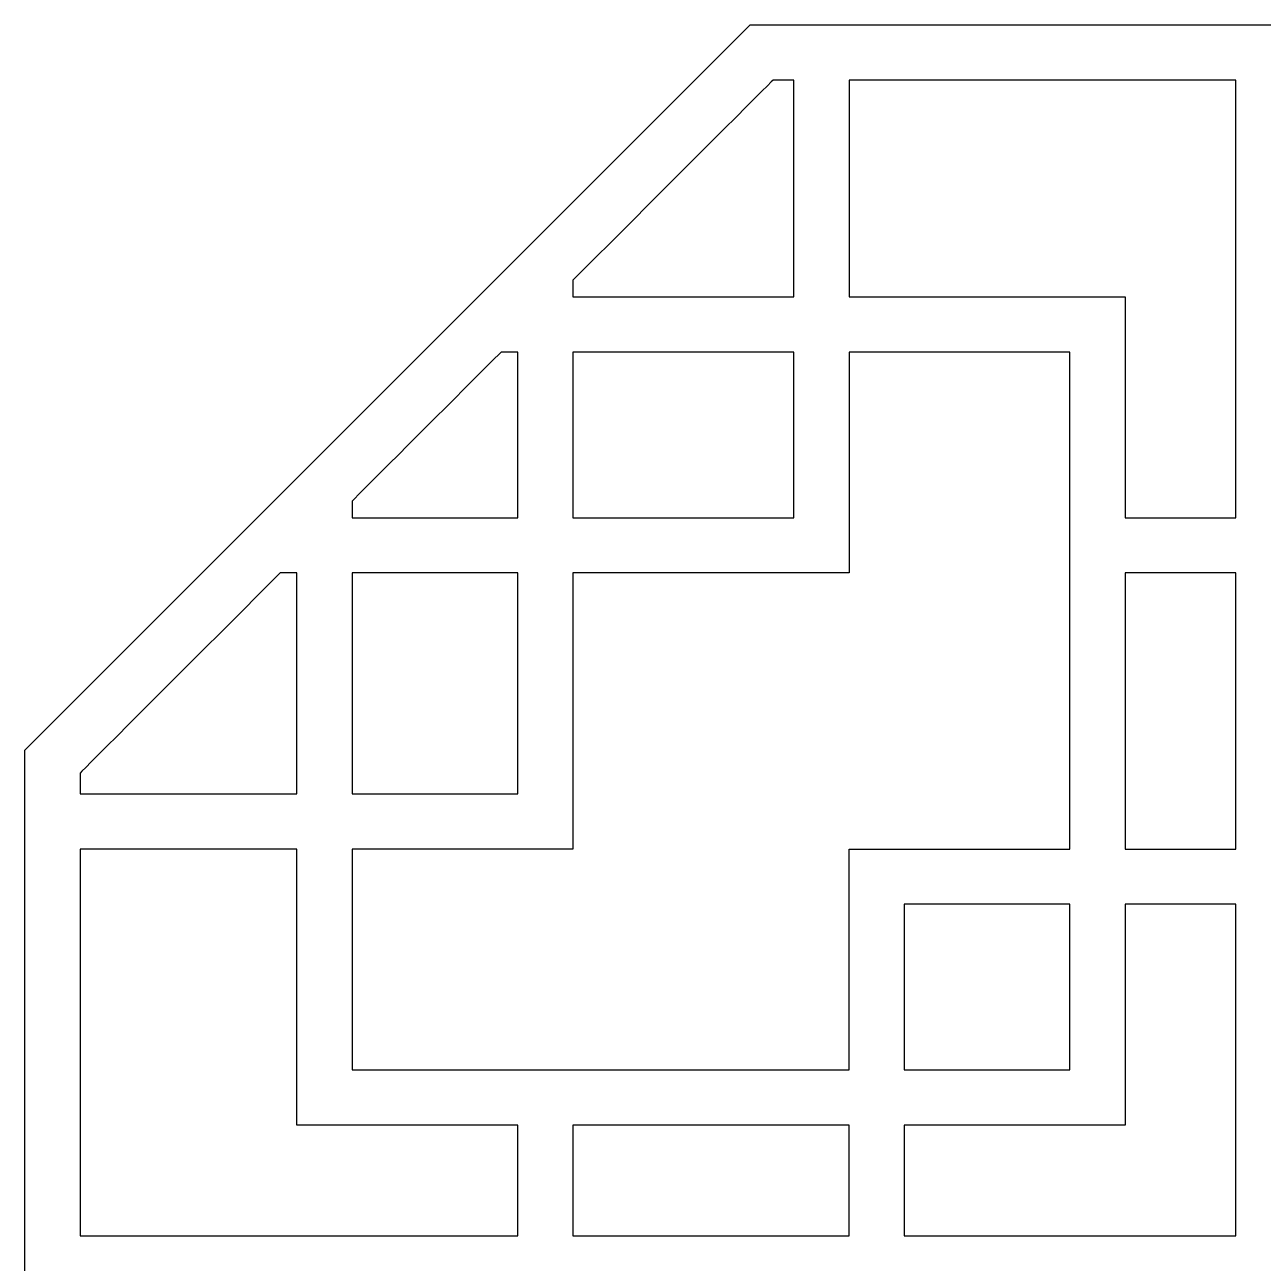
# Model space of a CAD drawing. Header units: centimetres. Extents: x -7.3 to 5.7, y -13.2 to 13.7.
# Drawn here: x -7.33 to -0.8, y 7.15 to 13.67 of the extents above; entities that cross this region are included whole.
import ezdxf

# ---------------------------------------------------------------- set-up
doc = ezdxf.new("R2010")
doc.units = ezdxf.units.CM
doc.header["$MEASUREMENT"] = 0
doc.layers.add('layer 1', color=7, linetype='Continuous')

msp = doc.modelspace()

# ---------------------------------------------------------------- linework, layer by layer
at = {"layer": 'layer 1', "color": 177}
for points, knots in [([(5.72088, 9.84734), (5.72088, 9.84734), (1.89988, 13.66834), (1.89988, 13.66834), (1.89988, 13.66834), (1.89988, 13.66834), (-3.50464, 13.66834), (-3.50464, 13.66834), (-3.50464, 13.66834), (-3.50464, 13.66834), (-7.32564, 9.84734), (-7.32564, 9.84734), (-7.32564, 9.84734), (-7.32564, 9.84734), (-7.32564, 4.44282), (-7.32564, 4.44282), (-7.32564, 4.44282), (-7.32564, 4.44282), (-3.50464, 0.62182), (-3.50464, 0.62182), (-3.50464, 0.62182), (-3.50464, 0.62182), (1.89988, 0.62182), (1.89988, 0.62182), (1.89988, 0.62182), (1.89988, 0.62182), (5.72088, 4.44282), (5.72088, 4.44282), (5.72088, 4.44282), (5.72088, 4.44282), (5.72088, 9.84734), (5.72088, 9.84734), (5.72088, 9.84734), (5.72088, 9.84734), (5.72088, 9.84734), (5.72088, 9.84734)], [0, 0, 0, 0, 0.1, 0.1, 0.1, 0.1, 0.2, 0.2, 0.2, 0.2, 0.3, 0.3, 0.3, 0.3, 0.4, 0.4, 0.4, 0.4, 0.5, 0.5, 0.5, 0.5, 0.6, 0.6, 0.6, 0.6, 0.7, 0.7, 0.7, 0.7, 0.8, 0.8, 0.8, 0.8, 1, 1, 1, 1]), ([(-3.38396, 13.37723), (-3.38396, 13.37723), (-3.37174, 13.37723), (-3.37174, 13.37723), (-3.37174, 13.37723), (-3.37174, 13.37723), (-3.34971, 13.37723), (-3.34971, 13.37723), (-3.34971, 13.37723), (-3.34971, 13.37723), (-3.3171, 13.37723), (-3.3171, 13.37723), (-3.3171, 13.37723), (-3.3171, 13.37723), (-3.2747, 13.37723), (-3.2747, 13.37723), (-3.2747, 13.37723), (-3.2747, 13.37723), (-3.2747, 12.23566), (-3.2747, 12.23566), (-3.2747, 12.23566), (-3.2747, 12.23566), (-4.43829, 12.23566), (-4.43829, 12.23566), (-4.43829, 12.23566), (-4.43829, 12.23566), (-4.43829, 12.32292), (-4.43829, 12.32292), (-4.43829, 12.32292), (-4.43829, 12.32292), (-4.33146, 12.42973), (-4.33146, 12.42973), (-4.33146, 12.42973), (-4.33146, 12.42973), (-4.22872, 12.53247), (-4.22872, 12.53247), (-4.22872, 12.53247), (-4.22872, 12.53247), (-4.13006, 12.63114), (-4.13006, 12.63114), (-4.13006, 12.63114), (-4.13006, 12.63114), (-4.03466, 12.72654), (-4.03466, 12.72654), (-4.03466, 12.72654), (-4.03466, 12.72654), (-3.94496, 12.81705), (-3.94496, 12.81705), (-3.94496, 12.81705), (-3.94496, 12.81705), (-3.85935, 12.90186), (-3.85935, 12.90186), (-3.85935, 12.90186), (-3.85935, 12.90186), (-3.78025, 12.98177), (-3.78025, 12.98177), (-3.78025, 12.98177), (-3.78025, 12.98177), (-3.70605, 13.05515), (-3.70605, 13.05515), (-3.70605, 13.05515), (-3.70605, 13.05515), (-3.63919, 13.12202), (-3.63919, 13.12202), (-3.63919, 13.12202), (-3.63919, 13.12202), (-3.57885, 13.18236), (-3.57885, 13.18236), (-3.57885, 13.18236), (-3.57885, 13.18236), (-3.52503, 13.23617), (-3.52503, 13.23617), (-3.52503, 13.23617), (-3.52503, 13.23617), (-3.48018, 13.28101), (-3.48018, 13.28101), (-3.48018, 13.28101), (-3.48018, 13.28101), (-3.44267, 13.31852), (-3.44267, 13.31852), (-3.44267, 13.31852), (-3.44267, 13.31852), (-3.41414, 13.34707), (-3.41414, 13.34707), (-3.41414, 13.34707), (-3.41414, 13.34707), (-3.39457, 13.36745), (-3.39457, 13.36745), (-3.39457, 13.36745), (-3.39457, 13.36745), (-3.38396, 13.37723), (-3.38396, 13.37723), (-3.38396, 13.37723), (-3.38396, 13.37723), (-3.38396, 13.37723), (-3.38396, 13.37723)], [0, 0, 0, 0, 0.04, 0.04, 0.04, 0.04, 0.08, 0.08, 0.08, 0.08, 0.12, 0.12, 0.12, 0.12, 0.16, 0.16, 0.16, 0.16, 0.2, 0.2, 0.2, 0.2, 0.24, 0.24, 0.24, 0.24, 0.28, 0.28, 0.28, 0.28, 0.32, 0.32, 0.32, 0.32, 0.36, 0.36, 0.36, 0.36, 0.4, 0.4, 0.4, 0.4, 0.44, 0.44, 0.44, 0.44, 0.48, 0.48, 0.48, 0.48, 0.52, 0.52, 0.52, 0.52, 0.56, 0.56, 0.56, 0.56, 0.6, 0.6, 0.6, 0.6, 0.64, 0.64, 0.64, 0.64, 0.68, 0.68, 0.68, 0.68, 0.72, 0.72, 0.72, 0.72, 0.76, 0.76, 0.76, 0.76, 0.8, 0.8, 0.8, 0.8, 0.84, 0.84, 0.84, 0.84, 0.88, 0.88, 0.88, 0.88, 0.92, 0.92, 0.92, 0.92, 1, 1, 1, 1]), ([(-0.94752, 11.07208), (-0.94752, 11.07208), (-1.52972, 11.07208), (-1.52972, 11.07208), (-1.52972, 11.07208), (-1.52972, 11.07208), (-1.52972, 12.23566), (-1.52972, 12.23566), (-1.52972, 12.23566), (-1.52972, 12.23566), (-2.9836, 12.23566), (-2.9836, 12.23566), (-2.9836, 12.23566), (-2.9836, 12.23566), (-2.9836, 13.37723), (-2.9836, 13.37723), (-2.9836, 13.37723), (-2.9836, 13.37723), (-2.89472, 13.37723), (-2.89472, 13.37723), (-2.89472, 13.37723), (-2.89472, 13.37723), (-2.7985, 13.37723), (-2.7985, 13.37723), (-2.7985, 13.37723), (-2.7985, 13.37723), (-2.69576, 13.37723), (-2.69576, 13.37723), (-2.69576, 13.37723), (-2.69576, 13.37723), (-2.58649, 13.37723), (-2.58649, 13.37723), (-2.58649, 13.37723), (-2.58649, 13.37723), (-2.47153, 13.37723), (-2.47153, 13.37723), (-2.47153, 13.37723), (-2.47153, 13.37723), (-2.35085, 13.37723), (-2.35085, 13.37723), (-2.35085, 13.37723), (-2.35085, 13.37723), (-2.22527, 13.37723), (-2.22527, 13.37723), (-2.22527, 13.37723), (-2.22527, 13.37723), (-2.09562, 13.37723), (-2.09562, 13.37723), (-2.09562, 13.37723), (-2.09562, 13.37723), (-1.96189, 13.37723), (-1.96189, 13.37723), (-1.96189, 13.37723), (-1.96189, 13.37723), (-1.82409, 13.37723), (-1.82409, 13.37723), (-1.82409, 13.37723), (-1.82409, 13.37723), (-1.68302, 13.37723), (-1.68302, 13.37723), (-1.68302, 13.37723), (-1.68302, 13.37723), (-1.53951, 13.37723), (-1.53951, 13.37723), (-1.53951, 13.37723), (-1.53951, 13.37723), (-1.39437, 13.37723), (-1.39437, 13.37723), (-1.39437, 13.37723), (-1.39437, 13.37723), (-1.24678, 13.37723), (-1.24678, 13.37723), (-1.24678, 13.37723), (-1.24678, 13.37723), (-1.09756, 13.37723), (-1.09756, 13.37723), (-1.09756, 13.37723), (-1.09756, 13.37723), (-0.94752, 13.37723), (-0.94752, 13.37723), (-0.94752, 13.37723), (-0.94752, 13.37723), (-0.94752, 11.07208), (-0.94752, 11.07208), (-0.94752, 11.07208), (-0.94752, 11.07208), (-0.94752, 11.07208), (-0.94752, 11.07208)], [0, 0, 0, 0, 0.0434783, 0.0434783, 0.0434783, 0.0434783, 0.0869565, 0.0869565, 0.0869565, 0.0869565, 0.1304348, 0.1304348, 0.1304348, 0.1304348, 0.173913, 0.173913, 0.173913, 0.173913, 0.2173913, 0.2173913, 0.2173913, 0.2173913, 0.2608696, 0.2608696, 0.2608696, 0.2608696, 0.3043478, 0.3043478, 0.3043478, 0.3043478, 0.3478261, 0.3478261, 0.3478261, 0.3478261, 0.3913043, 0.3913043, 0.3913043, 0.3913043, 0.4347826, 0.4347826, 0.4347826, 0.4347826, 0.4782609, 0.4782609, 0.4782609, 0.4782609, 0.5217391, 0.5217391, 0.5217391, 0.5217391, 0.5652174, 0.5652174, 0.5652174, 0.5652174, 0.6086957, 0.6086957, 0.6086957, 0.6086957, 0.6521739, 0.6521739, 0.6521739, 0.6521739, 0.6956522, 0.6956522, 0.6956522, 0.6956522, 0.7391304, 0.7391304, 0.7391304, 0.7391304, 0.7826087, 0.7826087, 0.7826087, 0.7826087, 0.826087, 0.826087, 0.826087, 0.826087, 0.8695652, 0.8695652, 0.8695652, 0.8695652, 0.9130435, 0.9130435, 0.9130435, 0.9130435, 1, 1, 1, 1]), ([(-4.81664, 11.94457), (-4.81664, 11.94457), (-4.72938, 11.94457), (-4.72938, 11.94457), (-4.72938, 11.94457), (-4.72938, 11.94457), (-4.72938, 11.07208), (-4.72938, 11.07208), (-4.72938, 11.07208), (-4.72938, 11.07208), (-5.60187, 11.07208), (-5.60187, 11.07208), (-5.60187, 11.07208), (-5.60187, 11.07208), (-5.60187, 11.15932), (-5.60187, 11.15932), (-5.60187, 11.15932), (-5.60187, 11.15932), (-5.55294, 11.20825), (-5.55294, 11.20825), (-5.55294, 11.20825), (-5.55294, 11.20825), (-5.50484, 11.25717), (-5.50484, 11.25717), (-5.50484, 11.25717), (-5.50484, 11.25717), (-5.45592, 11.3061), (-5.45592, 11.3061), (-5.45592, 11.3061), (-5.45592, 11.3061), (-5.40617, 11.35502), (-5.40617, 11.35502), (-5.40617, 11.35502), (-5.40617, 11.35502), (-5.35725, 11.40395), (-5.35725, 11.40395), (-5.35725, 11.40395), (-5.35725, 11.40395), (-5.30832, 11.45369), (-5.30832, 11.45369), (-5.30832, 11.45369), (-5.30832, 11.45369), (-5.25859, 11.50262), (-5.25859, 11.50262), (-5.25859, 11.50262), (-5.25859, 11.50262), (-5.20966, 11.55235), (-5.20966, 11.55235), (-5.20966, 11.55235), (-5.20966, 11.55235), (-5.15992, 11.60128), (-5.15992, 11.60128), (-5.15992, 11.60128), (-5.15992, 11.60128), (-5.11018, 11.65102), (-5.11018, 11.65102), (-5.11018, 11.65102), (-5.11018, 11.65102), (-5.06126, 11.69995), (-5.06126, 11.69995), (-5.06126, 11.69995), (-5.06126, 11.69995), (-5.01234, 11.74968), (-5.01234, 11.74968), (-5.01234, 11.74968), (-5.01234, 11.74968), (-4.96341, 11.7986), (-4.96341, 11.7986), (-4.96341, 11.7986), (-4.96341, 11.7986), (-4.91449, 11.84753), (-4.91449, 11.84753), (-4.91449, 11.84753), (-4.91449, 11.84753), (-4.86556, 11.89564), (-4.86556, 11.89564), (-4.86556, 11.89564), (-4.86556, 11.89564), (-4.81664, 11.94457), (-4.81664, 11.94457), (-4.81664, 11.94457), (-4.81664, 11.94457), (-4.81664, 11.94457), (-4.81664, 11.94457)], [0, 0, 0, 0, 0.0454545, 0.0454545, 0.0454545, 0.0454545, 0.0909091, 0.0909091, 0.0909091, 0.0909091, 0.1363636, 0.1363636, 0.1363636, 0.1363636, 0.1818182, 0.1818182, 0.1818182, 0.1818182, 0.2272727, 0.2272727, 0.2272727, 0.2272727, 0.2727273, 0.2727273, 0.2727273, 0.2727273, 0.3181818, 0.3181818, 0.3181818, 0.3181818, 0.3636364, 0.3636364, 0.3636364, 0.3636364, 0.4090909, 0.4090909, 0.4090909, 0.4090909, 0.4545455, 0.4545455, 0.4545455, 0.4545455, 0.5, 0.5, 0.5, 0.5, 0.5454545, 0.5454545, 0.5454545, 0.5454545, 0.5909091, 0.5909091, 0.5909091, 0.5909091, 0.6363636, 0.6363636, 0.6363636, 0.6363636, 0.6818182, 0.6818182, 0.6818182, 0.6818182, 0.7272727, 0.7272727, 0.7272727, 0.7272727, 0.7727273, 0.7727273, 0.7727273, 0.7727273, 0.8181818, 0.8181818, 0.8181818, 0.8181818, 0.8636364, 0.8636364, 0.8636364, 0.8636364, 0.9090909, 0.9090909, 0.9090909, 0.9090909, 1, 1, 1, 1]), ([(-4.43829, 9.32629), (-4.43829, 9.32629), (-4.43829, 9.32629), (-4.43829, 9.32629), (-4.43829, 9.32629), (-4.43829, 9.32629), (-4.43829, 10.78098), (-4.43829, 10.78098), (-4.43829, 10.78098), (-4.43829, 10.78098), (-2.9836, 10.78098), (-2.9836, 10.78098), (-2.9836, 10.78098), (-2.9836, 10.78098), (-2.9836, 11.94457), (-2.9836, 11.94457), (-2.9836, 11.94457), (-2.9836, 11.94457), (-1.82083, 11.94457), (-1.82083, 11.94457), (-1.82083, 11.94457), (-1.82083, 11.94457), (-1.82083, 9.32629), (-1.82083, 9.32629), (-1.82083, 9.32629), (-1.82083, 9.32629), (-2.9836, 9.32629), (-2.9836, 9.32629), (-2.9836, 9.32629), (-2.9836, 9.32629), (-2.9836, 8.16352), (-2.9836, 8.16352), (-2.9836, 8.16352), (-2.9836, 8.16352), (-5.60187, 8.16352), (-5.60187, 8.16352), (-5.60187, 8.16352), (-5.60187, 8.16352), (-5.60187, 9.32629), (-5.60187, 9.32629), (-5.60187, 9.32629), (-5.60187, 9.32629), (-4.43829, 9.32629), (-4.43829, 9.32629)], [0, 0, 0, 0, 0.0833333, 0.0833333, 0.0833333, 0.0833333, 0.1666667, 0.1666667, 0.1666667, 0.1666667, 0.25, 0.25, 0.25, 0.25, 0.3333333, 0.3333333, 0.3333333, 0.3333333, 0.4166667, 0.4166667, 0.4166667, 0.4166667, 0.5, 0.5, 0.5, 0.5, 0.5833333, 0.5833333, 0.5833333, 0.5833333, 0.6666667, 0.6666667, 0.6666667, 0.6666667, 0.75, 0.75, 0.75, 0.75, 0.8333333, 0.8333333, 0.8333333, 0.8333333, 1, 1, 1, 1]), ([(-4.43829, 11.94457), (-4.43829, 11.94457), (-3.2747, 11.94457), (-3.2747, 11.94457), (-3.2747, 11.94457), (-3.2747, 11.94457), (-3.2747, 11.07208), (-3.2747, 11.07208), (-3.2747, 11.07208), (-3.2747, 11.07208), (-4.43829, 11.07208), (-4.43829, 11.07208), (-4.43829, 11.07208), (-4.43829, 11.07208), (-4.43829, 11.94457), (-4.43829, 11.94457), (-4.43829, 11.94457), (-4.43829, 11.94457), (-4.43829, 11.94457), (-4.43829, 11.94457)], [0, 0, 0, 0, 0.1666667, 0.1666667, 0.1666667, 0.1666667, 0.3333333, 0.3333333, 0.3333333, 0.3333333, 0.5, 0.5, 0.5, 0.5, 0.6666667, 0.6666667, 0.6666667, 0.6666667, 1, 1, 1, 1]), ([(-7.03455, 9.72666), (-7.03455, 9.72666), (-7.02476, 9.73725), (-7.02476, 9.73725), (-7.02476, 9.73725), (-7.02476, 9.73725), (-7.00437, 9.75682), (-7.00437, 9.75682), (-7.00437, 9.75682), (-7.00437, 9.75682), (-6.97584, 9.78537), (-6.97584, 9.78537), (-6.97584, 9.78537), (-6.97584, 9.78537), (-6.93833, 9.82288), (-6.93833, 9.82288), (-6.93833, 9.82288), (-6.93833, 9.82288), (-6.89347, 9.86854), (-6.89347, 9.86854), (-6.89347, 9.86854), (-6.89347, 9.86854), (-6.83966, 9.92154), (-6.83966, 9.92154), (-6.83966, 9.92154), (-6.83966, 9.92154), (-6.77932, 9.98188), (-6.77932, 9.98188), (-6.77932, 9.98188), (-6.77932, 9.98188), (-6.71245, 10.04874), (-6.71245, 10.04874), (-6.71245, 10.04874), (-6.71245, 10.04874), (-6.63907, 10.12295), (-6.63907, 10.12295), (-6.63907, 10.12295), (-6.63907, 10.12295), (-6.55916, 10.20204), (-6.55916, 10.20204), (-6.55916, 10.20204), (-6.55916, 10.20204), (-6.47435, 10.28766), (-6.47435, 10.28766), (-6.47435, 10.28766), (-6.47435, 10.28766), (-6.38385, 10.37736), (-6.38385, 10.37736), (-6.38385, 10.37736), (-6.38385, 10.37736), (-6.28844, 10.47275), (-6.28844, 10.47275), (-6.28844, 10.47275), (-6.28844, 10.47275), (-6.18978, 10.57142), (-6.18978, 10.57142), (-6.18978, 10.57142), (-6.18978, 10.57142), (-6.08704, 10.67497), (-6.08704, 10.67497), (-6.08704, 10.67497), (-6.08704, 10.67497), (-5.98022, 10.78098), (-5.98022, 10.78098), (-5.98022, 10.78098), (-5.98022, 10.78098), (-5.89298, 10.78098), (-5.89298, 10.78098), (-5.89298, 10.78098), (-5.89298, 10.78098), (-5.89298, 9.6174), (-5.89298, 9.6174), (-5.89298, 9.6174), (-5.89298, 9.6174), (-7.03455, 9.6174), (-7.03455, 9.6174), (-7.03455, 9.6174), (-7.03455, 9.6174), (-7.03455, 9.6598), (-7.03455, 9.6598), (-7.03455, 9.6598), (-7.03455, 9.6598), (-7.03455, 9.69241), (-7.03455, 9.69241), (-7.03455, 9.69241), (-7.03455, 9.69241), (-7.03455, 9.71442), (-7.03455, 9.71442), (-7.03455, 9.71442), (-7.03455, 9.71442), (-7.03455, 9.72666), (-7.03455, 9.72666), (-7.03455, 9.72666), (-7.03455, 9.72666), (-7.03455, 9.72666), (-7.03455, 9.72666)], [0, 0, 0, 0, 0.04, 0.04, 0.04, 0.04, 0.08, 0.08, 0.08, 0.08, 0.12, 0.12, 0.12, 0.12, 0.16, 0.16, 0.16, 0.16, 0.2, 0.2, 0.2, 0.2, 0.24, 0.24, 0.24, 0.24, 0.28, 0.28, 0.28, 0.28, 0.32, 0.32, 0.32, 0.32, 0.36, 0.36, 0.36, 0.36, 0.4, 0.4, 0.4, 0.4, 0.44, 0.44, 0.44, 0.44, 0.48, 0.48, 0.48, 0.48, 0.52, 0.52, 0.52, 0.52, 0.56, 0.56, 0.56, 0.56, 0.6, 0.6, 0.6, 0.6, 0.64, 0.64, 0.64, 0.64, 0.68, 0.68, 0.68, 0.68, 0.72, 0.72, 0.72, 0.72, 0.76, 0.76, 0.76, 0.76, 0.8, 0.8, 0.8, 0.8, 0.84, 0.84, 0.84, 0.84, 0.88, 0.88, 0.88, 0.88, 0.92, 0.92, 0.92, 0.92, 1, 1, 1, 1]), ([(-4.72938, 9.6174), (-4.72938, 9.6174), (-5.60187, 9.6174), (-5.60187, 9.6174), (-5.60187, 9.6174), (-5.60187, 9.6174), (-5.60187, 10.78098), (-5.60187, 10.78098), (-5.60187, 10.78098), (-5.60187, 10.78098), (-4.72938, 10.78098), (-4.72938, 10.78098), (-4.72938, 10.78098), (-4.72938, 10.78098), (-4.72938, 9.6174), (-4.72938, 9.6174), (-4.72938, 9.6174), (-4.72938, 9.6174), (-4.72938, 9.6174), (-4.72938, 9.6174)], [0, 0, 0, 0, 0.1666667, 0.1666667, 0.1666667, 0.1666667, 0.3333333, 0.3333333, 0.3333333, 0.3333333, 0.5, 0.5, 0.5, 0.5, 0.6666667, 0.6666667, 0.6666667, 0.6666667, 1, 1, 1, 1]), ([(-0.94752, 9.32629), (-0.94752, 9.32629), (-1.52972, 9.32629), (-1.52972, 9.32629), (-1.52972, 9.32629), (-1.52972, 9.32629), (-1.52972, 10.78098), (-1.52972, 10.78098), (-1.52972, 10.78098), (-1.52972, 10.78098), (-0.94752, 10.78098), (-0.94752, 10.78098), (-0.94752, 10.78098), (-0.94752, 10.78098), (-0.94752, 9.32629), (-0.94752, 9.32629), (-0.94752, 9.32629), (-0.94752, 9.32629), (-0.94752, 9.32629), (-0.94752, 9.32629)], [0, 0, 0, 0, 0.1666667, 0.1666667, 0.1666667, 0.1666667, 0.3333333, 0.3333333, 0.3333333, 0.3333333, 0.5, 0.5, 0.5, 0.5, 0.6666667, 0.6666667, 0.6666667, 0.6666667, 1, 1, 1, 1]), ([(-7.03455, 9.32629), (-7.03455, 9.32629), (-5.89298, 9.32629), (-5.89298, 9.32629), (-5.89298, 9.32629), (-5.89298, 9.32629), (-5.89298, 7.87242), (-5.89298, 7.87242), (-5.89298, 7.87242), (-5.89298, 7.87242), (-4.72938, 7.87242), (-4.72938, 7.87242), (-4.72938, 7.87242), (-4.72938, 7.87242), (-4.72938, 7.29022), (-4.72938, 7.29022), (-4.72938, 7.29022), (-4.72938, 7.29022), (-7.03455, 7.29022), (-7.03455, 7.29022), (-7.03455, 7.29022), (-7.03455, 7.29022), (-7.03455, 7.44026), (-7.03455, 7.44026), (-7.03455, 7.44026), (-7.03455, 7.44026), (-7.03455, 7.58947), (-7.03455, 7.58947), (-7.03455, 7.58947), (-7.03455, 7.58947), (-7.03455, 7.73707), (-7.03455, 7.73707), (-7.03455, 7.73707), (-7.03455, 7.73707), (-7.03455, 7.88221), (-7.03455, 7.88221), (-7.03455, 7.88221), (-7.03455, 7.88221), (-7.03455, 8.02572), (-7.03455, 8.02572), (-7.03455, 8.02572), (-7.03455, 8.02572), (-7.03455, 8.16678), (-7.03455, 8.16678), (-7.03455, 8.16678), (-7.03455, 8.16678), (-7.03455, 8.30459), (-7.03455, 8.30459), (-7.03455, 8.30459), (-7.03455, 8.30459), (-7.03455, 8.43832), (-7.03455, 8.43832), (-7.03455, 8.43832), (-7.03455, 8.43832), (-7.03455, 8.56796), (-7.03455, 8.56796), (-7.03455, 8.56796), (-7.03455, 8.56796), (-7.03455, 8.69353), (-7.03455, 8.69353), (-7.03455, 8.69353), (-7.03455, 8.69353), (-7.03455, 8.81421), (-7.03455, 8.81421), (-7.03455, 8.81421), (-7.03455, 8.81421), (-7.03455, 8.92919), (-7.03455, 8.92919), (-7.03455, 8.92919), (-7.03455, 8.92919), (-7.03455, 9.03846), (-7.03455, 9.03846), (-7.03455, 9.03846), (-7.03455, 9.03846), (-7.03455, 9.1412), (-7.03455, 9.1412), (-7.03455, 9.1412), (-7.03455, 9.1412), (-7.03455, 9.23742), (-7.03455, 9.23742), (-7.03455, 9.23742), (-7.03455, 9.23742), (-7.03455, 9.32629), (-7.03455, 9.32629)], [0, 0, 0, 0, 0.0454545, 0.0454545, 0.0454545, 0.0454545, 0.0909091, 0.0909091, 0.0909091, 0.0909091, 0.1363636, 0.1363636, 0.1363636, 0.1363636, 0.1818182, 0.1818182, 0.1818182, 0.1818182, 0.2272727, 0.2272727, 0.2272727, 0.2272727, 0.2727273, 0.2727273, 0.2727273, 0.2727273, 0.3181818, 0.3181818, 0.3181818, 0.3181818, 0.3636364, 0.3636364, 0.3636364, 0.3636364, 0.4090909, 0.4090909, 0.4090909, 0.4090909, 0.4545455, 0.4545455, 0.4545455, 0.4545455, 0.5, 0.5, 0.5, 0.5, 0.5454545, 0.5454545, 0.5454545, 0.5454545, 0.5909091, 0.5909091, 0.5909091, 0.5909091, 0.6363636, 0.6363636, 0.6363636, 0.6363636, 0.6818182, 0.6818182, 0.6818182, 0.6818182, 0.7272727, 0.7272727, 0.7272727, 0.7272727, 0.7727273, 0.7727273, 0.7727273, 0.7727273, 0.8181818, 0.8181818, 0.8181818, 0.8181818, 0.8636364, 0.8636364, 0.8636364, 0.8636364, 0.9090909, 0.9090909, 0.9090909, 0.9090909, 1, 1, 1, 1]), ([(-1.52972, 7.87242), (-1.52972, 7.87242), (-1.52972, 7.87242), (-1.52972, 7.87242), (-1.52972, 7.87242), (-1.52972, 7.87242), (-1.52972, 9.036), (-1.52972, 9.036), (-1.52972, 9.036), (-1.52972, 9.036), (-0.94752, 9.036), (-0.94752, 9.036), (-0.94752, 9.036), (-0.94752, 9.036), (-0.94752, 7.29022), (-0.94752, 7.29022), (-0.94752, 7.29022), (-0.94752, 7.29022), (-2.69332, 7.29022), (-2.69332, 7.29022), (-2.69332, 7.29022), (-2.69332, 7.29022), (-2.69332, 7.87242), (-2.69332, 7.87242), (-2.69332, 7.87242), (-2.69332, 7.87242), (-1.52972, 7.87242), (-1.52972, 7.87242), (-1.52972, 7.87242), (-1.52972, 7.87242), (-1.52972, 7.87242), (-1.52972, 7.87242)], [0, 0, 0, 0, 0.1111111, 0.1111111, 0.1111111, 0.1111111, 0.2222222, 0.2222222, 0.2222222, 0.2222222, 0.3333333, 0.3333333, 0.3333333, 0.3333333, 0.4444444, 0.4444444, 0.4444444, 0.4444444, 0.5555556, 0.5555556, 0.5555556, 0.5555556, 0.6666667, 0.6666667, 0.6666667, 0.6666667, 0.7777778, 0.7777778, 0.7777778, 0.7777778, 1, 1, 1, 1]), ([(-2.69332, 8.16352), (-2.69332, 8.16352), (-2.69332, 9.036), (-2.69332, 9.036), (-2.69332, 9.036), (-2.69332, 9.036), (-1.82083, 9.036), (-1.82083, 9.036), (-1.82083, 9.036), (-1.82083, 9.036), (-1.82083, 8.16352), (-1.82083, 8.16352), (-1.82083, 8.16352), (-1.82083, 8.16352), (-2.69332, 8.16352), (-2.69332, 8.16352), (-2.69332, 8.16352), (-2.69332, 8.16352), (-2.69332, 8.16352), (-2.69332, 8.16352)], [0, 0, 0, 0, 0.1666667, 0.1666667, 0.1666667, 0.1666667, 0.3333333, 0.3333333, 0.3333333, 0.3333333, 0.5, 0.5, 0.5, 0.5, 0.6666667, 0.6666667, 0.6666667, 0.6666667, 1, 1, 1, 1]), ([(-2.9836, 7.87242), (-2.9836, 7.87242), (-2.9836, 7.29022), (-2.9836, 7.29022), (-2.9836, 7.29022), (-2.9836, 7.29022), (-4.43829, 7.29022), (-4.43829, 7.29022), (-4.43829, 7.29022), (-4.43829, 7.29022), (-4.43829, 7.87242), (-4.43829, 7.87242), (-4.43829, 7.87242), (-4.43829, 7.87242), (-2.9836, 7.87242), (-2.9836, 7.87242), (-2.9836, 7.87242), (-2.9836, 7.87242), (-2.9836, 7.87242), (-2.9836, 7.87242)], [0, 0, 0, 0, 0.1666667, 0.1666667, 0.1666667, 0.1666667, 0.3333333, 0.3333333, 0.3333333, 0.3333333, 0.5, 0.5, 0.5, 0.5, 0.6666667, 0.6666667, 0.6666667, 0.6666667, 1, 1, 1, 1])]:
    msp.add_open_spline(points, degree=3, knots=knots, dxfattribs=at)
at = {"layer": 'layer 1', "lineweight": 9}
for points, knots in [([(5.72088, 9.84734), (5.72088, 9.84734), (1.89988, 13.66834), (1.89988, 13.66834), (1.89988, 13.66834), (1.89988, 13.66834), (-3.50464, 13.66834), (-3.50464, 13.66834), (-3.50464, 13.66834), (-3.50464, 13.66834), (-7.32564, 9.84734), (-7.32564, 9.84734), (-7.32564, 9.84734), (-7.32564, 9.84734), (-7.32564, 4.44282), (-7.32564, 4.44282), (-7.32564, 4.44282), (-7.32564, 4.44282), (-3.50464, 0.62182), (-3.50464, 0.62182), (-3.50464, 0.62182), (-3.50464, 0.62182), (1.89988, 0.62182), (1.89988, 0.62182), (1.89988, 0.62182), (1.89988, 0.62182), (5.72088, 4.44282), (5.72088, 4.44282), (5.72088, 4.44282), (5.72088, 4.44282), (5.72088, 9.84734), (5.72088, 9.84734), (5.72088, 9.84734), (5.72088, 9.84734), (5.72088, 9.84734), (5.72088, 9.84734)], [0, 0, 0, 0, 0.1, 0.1, 0.1, 0.1, 0.2, 0.2, 0.2, 0.2, 0.3, 0.3, 0.3, 0.3, 0.4, 0.4, 0.4, 0.4, 0.5, 0.5, 0.5, 0.5, 0.6, 0.6, 0.6, 0.6, 0.7, 0.7, 0.7, 0.7, 0.8, 0.8, 0.8, 0.8, 1, 1, 1, 1]), ([(-3.38396, 13.37723), (-3.38396, 13.37723), (-3.37174, 13.37723), (-3.37174, 13.37723), (-3.37174, 13.37723), (-3.37174, 13.37723), (-3.34971, 13.37723), (-3.34971, 13.37723), (-3.34971, 13.37723), (-3.34971, 13.37723), (-3.3171, 13.37723), (-3.3171, 13.37723), (-3.3171, 13.37723), (-3.3171, 13.37723), (-3.2747, 13.37723), (-3.2747, 13.37723), (-3.2747, 13.37723), (-3.2747, 13.37723), (-3.2747, 12.23566), (-3.2747, 12.23566), (-3.2747, 12.23566), (-3.2747, 12.23566), (-4.43829, 12.23566), (-4.43829, 12.23566), (-4.43829, 12.23566), (-4.43829, 12.23566), (-4.43829, 12.32292), (-4.43829, 12.32292), (-4.43829, 12.32292), (-4.43829, 12.32292), (-4.33146, 12.42973), (-4.33146, 12.42973), (-4.33146, 12.42973), (-4.33146, 12.42973), (-4.22872, 12.53247), (-4.22872, 12.53247), (-4.22872, 12.53247), (-4.22872, 12.53247), (-4.13006, 12.63114), (-4.13006, 12.63114), (-4.13006, 12.63114), (-4.13006, 12.63114), (-4.03466, 12.72654), (-4.03466, 12.72654), (-4.03466, 12.72654), (-4.03466, 12.72654), (-3.94496, 12.81705), (-3.94496, 12.81705), (-3.94496, 12.81705), (-3.94496, 12.81705), (-3.85935, 12.90186), (-3.85935, 12.90186), (-3.85935, 12.90186), (-3.85935, 12.90186), (-3.78025, 12.98177), (-3.78025, 12.98177), (-3.78025, 12.98177), (-3.78025, 12.98177), (-3.70605, 13.05515), (-3.70605, 13.05515), (-3.70605, 13.05515), (-3.70605, 13.05515), (-3.63919, 13.12202), (-3.63919, 13.12202), (-3.63919, 13.12202), (-3.63919, 13.12202), (-3.57885, 13.18236), (-3.57885, 13.18236), (-3.57885, 13.18236), (-3.57885, 13.18236), (-3.52503, 13.23617), (-3.52503, 13.23617), (-3.52503, 13.23617), (-3.52503, 13.23617), (-3.48018, 13.28101), (-3.48018, 13.28101), (-3.48018, 13.28101), (-3.48018, 13.28101), (-3.44267, 13.31852), (-3.44267, 13.31852), (-3.44267, 13.31852), (-3.44267, 13.31852), (-3.41414, 13.34707), (-3.41414, 13.34707), (-3.41414, 13.34707), (-3.41414, 13.34707), (-3.39457, 13.36745), (-3.39457, 13.36745), (-3.39457, 13.36745), (-3.39457, 13.36745), (-3.38396, 13.37723), (-3.38396, 13.37723), (-3.38396, 13.37723), (-3.38396, 13.37723), (-3.38396, 13.37723), (-3.38396, 13.37723)], [0, 0, 0, 0, 0.04, 0.04, 0.04, 0.04, 0.08, 0.08, 0.08, 0.08, 0.12, 0.12, 0.12, 0.12, 0.16, 0.16, 0.16, 0.16, 0.2, 0.2, 0.2, 0.2, 0.24, 0.24, 0.24, 0.24, 0.28, 0.28, 0.28, 0.28, 0.32, 0.32, 0.32, 0.32, 0.36, 0.36, 0.36, 0.36, 0.4, 0.4, 0.4, 0.4, 0.44, 0.44, 0.44, 0.44, 0.48, 0.48, 0.48, 0.48, 0.52, 0.52, 0.52, 0.52, 0.56, 0.56, 0.56, 0.56, 0.6, 0.6, 0.6, 0.6, 0.64, 0.64, 0.64, 0.64, 0.68, 0.68, 0.68, 0.68, 0.72, 0.72, 0.72, 0.72, 0.76, 0.76, 0.76, 0.76, 0.8, 0.8, 0.8, 0.8, 0.84, 0.84, 0.84, 0.84, 0.88, 0.88, 0.88, 0.88, 0.92, 0.92, 0.92, 0.92, 1, 1, 1, 1]), ([(-0.94752, 11.07208), (-0.94752, 11.07208), (-1.52972, 11.07208), (-1.52972, 11.07208), (-1.52972, 11.07208), (-1.52972, 11.07208), (-1.52972, 12.23566), (-1.52972, 12.23566), (-1.52972, 12.23566), (-1.52972, 12.23566), (-2.9836, 12.23566), (-2.9836, 12.23566), (-2.9836, 12.23566), (-2.9836, 12.23566), (-2.9836, 13.37723), (-2.9836, 13.37723), (-2.9836, 13.37723), (-2.9836, 13.37723), (-2.89472, 13.37723), (-2.89472, 13.37723), (-2.89472, 13.37723), (-2.89472, 13.37723), (-2.7985, 13.37723), (-2.7985, 13.37723), (-2.7985, 13.37723), (-2.7985, 13.37723), (-2.69576, 13.37723), (-2.69576, 13.37723), (-2.69576, 13.37723), (-2.69576, 13.37723), (-2.58649, 13.37723), (-2.58649, 13.37723), (-2.58649, 13.37723), (-2.58649, 13.37723), (-2.47153, 13.37723), (-2.47153, 13.37723), (-2.47153, 13.37723), (-2.47153, 13.37723), (-2.35085, 13.37723), (-2.35085, 13.37723), (-2.35085, 13.37723), (-2.35085, 13.37723), (-2.22527, 13.37723), (-2.22527, 13.37723), (-2.22527, 13.37723), (-2.22527, 13.37723), (-2.09562, 13.37723), (-2.09562, 13.37723), (-2.09562, 13.37723), (-2.09562, 13.37723), (-1.96189, 13.37723), (-1.96189, 13.37723), (-1.96189, 13.37723), (-1.96189, 13.37723), (-1.82409, 13.37723), (-1.82409, 13.37723), (-1.82409, 13.37723), (-1.82409, 13.37723), (-1.68302, 13.37723), (-1.68302, 13.37723), (-1.68302, 13.37723), (-1.68302, 13.37723), (-1.53951, 13.37723), (-1.53951, 13.37723), (-1.53951, 13.37723), (-1.53951, 13.37723), (-1.39437, 13.37723), (-1.39437, 13.37723), (-1.39437, 13.37723), (-1.39437, 13.37723), (-1.24678, 13.37723), (-1.24678, 13.37723), (-1.24678, 13.37723), (-1.24678, 13.37723), (-1.09756, 13.37723), (-1.09756, 13.37723), (-1.09756, 13.37723), (-1.09756, 13.37723), (-0.94752, 13.37723), (-0.94752, 13.37723), (-0.94752, 13.37723), (-0.94752, 13.37723), (-0.94752, 11.07208), (-0.94752, 11.07208), (-0.94752, 11.07208), (-0.94752, 11.07208), (-0.94752, 11.07208), (-0.94752, 11.07208)], [0, 0, 0, 0, 0.0434783, 0.0434783, 0.0434783, 0.0434783, 0.0869565, 0.0869565, 0.0869565, 0.0869565, 0.1304348, 0.1304348, 0.1304348, 0.1304348, 0.173913, 0.173913, 0.173913, 0.173913, 0.2173913, 0.2173913, 0.2173913, 0.2173913, 0.2608696, 0.2608696, 0.2608696, 0.2608696, 0.3043478, 0.3043478, 0.3043478, 0.3043478, 0.3478261, 0.3478261, 0.3478261, 0.3478261, 0.3913043, 0.3913043, 0.3913043, 0.3913043, 0.4347826, 0.4347826, 0.4347826, 0.4347826, 0.4782609, 0.4782609, 0.4782609, 0.4782609, 0.5217391, 0.5217391, 0.5217391, 0.5217391, 0.5652174, 0.5652174, 0.5652174, 0.5652174, 0.6086957, 0.6086957, 0.6086957, 0.6086957, 0.6521739, 0.6521739, 0.6521739, 0.6521739, 0.6956522, 0.6956522, 0.6956522, 0.6956522, 0.7391304, 0.7391304, 0.7391304, 0.7391304, 0.7826087, 0.7826087, 0.7826087, 0.7826087, 0.826087, 0.826087, 0.826087, 0.826087, 0.8695652, 0.8695652, 0.8695652, 0.8695652, 0.9130435, 0.9130435, 0.9130435, 0.9130435, 1, 1, 1, 1]), ([(-4.81664, 11.94457), (-4.81664, 11.94457), (-4.72938, 11.94457), (-4.72938, 11.94457), (-4.72938, 11.94457), (-4.72938, 11.94457), (-4.72938, 11.07208), (-4.72938, 11.07208), (-4.72938, 11.07208), (-4.72938, 11.07208), (-5.60187, 11.07208), (-5.60187, 11.07208), (-5.60187, 11.07208), (-5.60187, 11.07208), (-5.60187, 11.15932), (-5.60187, 11.15932), (-5.60187, 11.15932), (-5.60187, 11.15932), (-5.55294, 11.20825), (-5.55294, 11.20825), (-5.55294, 11.20825), (-5.55294, 11.20825), (-5.50484, 11.25717), (-5.50484, 11.25717), (-5.50484, 11.25717), (-5.50484, 11.25717), (-5.45592, 11.3061), (-5.45592, 11.3061), (-5.45592, 11.3061), (-5.45592, 11.3061), (-5.40617, 11.35502), (-5.40617, 11.35502), (-5.40617, 11.35502), (-5.40617, 11.35502), (-5.35725, 11.40395), (-5.35725, 11.40395), (-5.35725, 11.40395), (-5.35725, 11.40395), (-5.30832, 11.45369), (-5.30832, 11.45369), (-5.30832, 11.45369), (-5.30832, 11.45369), (-5.25859, 11.50262), (-5.25859, 11.50262), (-5.25859, 11.50262), (-5.25859, 11.50262), (-5.20966, 11.55235), (-5.20966, 11.55235), (-5.20966, 11.55235), (-5.20966, 11.55235), (-5.15992, 11.60128), (-5.15992, 11.60128), (-5.15992, 11.60128), (-5.15992, 11.60128), (-5.11018, 11.65102), (-5.11018, 11.65102), (-5.11018, 11.65102), (-5.11018, 11.65102), (-5.06126, 11.69995), (-5.06126, 11.69995), (-5.06126, 11.69995), (-5.06126, 11.69995), (-5.01234, 11.74968), (-5.01234, 11.74968), (-5.01234, 11.74968), (-5.01234, 11.74968), (-4.96341, 11.7986), (-4.96341, 11.7986), (-4.96341, 11.7986), (-4.96341, 11.7986), (-4.91449, 11.84753), (-4.91449, 11.84753), (-4.91449, 11.84753), (-4.91449, 11.84753), (-4.86556, 11.89564), (-4.86556, 11.89564), (-4.86556, 11.89564), (-4.86556, 11.89564), (-4.81664, 11.94457), (-4.81664, 11.94457), (-4.81664, 11.94457), (-4.81664, 11.94457), (-4.81664, 11.94457), (-4.81664, 11.94457)], [0, 0, 0, 0, 0.0454545, 0.0454545, 0.0454545, 0.0454545, 0.0909091, 0.0909091, 0.0909091, 0.0909091, 0.1363636, 0.1363636, 0.1363636, 0.1363636, 0.1818182, 0.1818182, 0.1818182, 0.1818182, 0.2272727, 0.2272727, 0.2272727, 0.2272727, 0.2727273, 0.2727273, 0.2727273, 0.2727273, 0.3181818, 0.3181818, 0.3181818, 0.3181818, 0.3636364, 0.3636364, 0.3636364, 0.3636364, 0.4090909, 0.4090909, 0.4090909, 0.4090909, 0.4545455, 0.4545455, 0.4545455, 0.4545455, 0.5, 0.5, 0.5, 0.5, 0.5454545, 0.5454545, 0.5454545, 0.5454545, 0.5909091, 0.5909091, 0.5909091, 0.5909091, 0.6363636, 0.6363636, 0.6363636, 0.6363636, 0.6818182, 0.6818182, 0.6818182, 0.6818182, 0.7272727, 0.7272727, 0.7272727, 0.7272727, 0.7727273, 0.7727273, 0.7727273, 0.7727273, 0.8181818, 0.8181818, 0.8181818, 0.8181818, 0.8636364, 0.8636364, 0.8636364, 0.8636364, 0.9090909, 0.9090909, 0.9090909, 0.9090909, 1, 1, 1, 1]), ([(-4.43829, 9.32629), (-4.43829, 9.32629), (-4.43829, 9.32629), (-4.43829, 9.32629), (-4.43829, 9.32629), (-4.43829, 9.32629), (-4.43829, 10.78098), (-4.43829, 10.78098), (-4.43829, 10.78098), (-4.43829, 10.78098), (-2.9836, 10.78098), (-2.9836, 10.78098), (-2.9836, 10.78098), (-2.9836, 10.78098), (-2.9836, 11.94457), (-2.9836, 11.94457), (-2.9836, 11.94457), (-2.9836, 11.94457), (-1.82083, 11.94457), (-1.82083, 11.94457), (-1.82083, 11.94457), (-1.82083, 11.94457), (-1.82083, 9.32629), (-1.82083, 9.32629), (-1.82083, 9.32629), (-1.82083, 9.32629), (-2.9836, 9.32629), (-2.9836, 9.32629), (-2.9836, 9.32629), (-2.9836, 9.32629), (-2.9836, 8.16352), (-2.9836, 8.16352), (-2.9836, 8.16352), (-2.9836, 8.16352), (-5.60187, 8.16352), (-5.60187, 8.16352), (-5.60187, 8.16352), (-5.60187, 8.16352), (-5.60187, 9.32629), (-5.60187, 9.32629)], [0, 0, 0, 0, 0.0909091, 0.0909091, 0.0909091, 0.0909091, 0.1818182, 0.1818182, 0.1818182, 0.1818182, 0.2727273, 0.2727273, 0.2727273, 0.2727273, 0.3636364, 0.3636364, 0.3636364, 0.3636364, 0.4545455, 0.4545455, 0.4545455, 0.4545455, 0.5454545, 0.5454545, 0.5454545, 0.5454545, 0.6363636, 0.6363636, 0.6363636, 0.6363636, 0.7272727, 0.7272727, 0.7272727, 0.7272727, 0.8181818, 0.8181818, 0.8181818, 0.8181818, 1, 1, 1, 1]), ([(-4.43829, 11.94457), (-4.43829, 11.94457), (-3.2747, 11.94457), (-3.2747, 11.94457), (-3.2747, 11.94457), (-3.2747, 11.94457), (-3.2747, 11.07208), (-3.2747, 11.07208), (-3.2747, 11.07208), (-3.2747, 11.07208), (-4.43829, 11.07208), (-4.43829, 11.07208), (-4.43829, 11.07208), (-4.43829, 11.07208), (-4.43829, 11.94457), (-4.43829, 11.94457), (-4.43829, 11.94457), (-4.43829, 11.94457), (-4.43829, 11.94457), (-4.43829, 11.94457)], [0, 0, 0, 0, 0.1666667, 0.1666667, 0.1666667, 0.1666667, 0.3333333, 0.3333333, 0.3333333, 0.3333333, 0.5, 0.5, 0.5, 0.5, 0.6666667, 0.6666667, 0.6666667, 0.6666667, 1, 1, 1, 1]), ([(-7.03455, 9.72666), (-7.03455, 9.72666), (-7.02476, 9.73725), (-7.02476, 9.73725), (-7.02476, 9.73725), (-7.02476, 9.73725), (-7.00437, 9.75682), (-7.00437, 9.75682), (-7.00437, 9.75682), (-7.00437, 9.75682), (-6.97584, 9.78537), (-6.97584, 9.78537), (-6.97584, 9.78537), (-6.97584, 9.78537), (-6.93833, 9.82288), (-6.93833, 9.82288), (-6.93833, 9.82288), (-6.93833, 9.82288), (-6.89347, 9.86854), (-6.89347, 9.86854), (-6.89347, 9.86854), (-6.89347, 9.86854), (-6.83966, 9.92154), (-6.83966, 9.92154), (-6.83966, 9.92154), (-6.83966, 9.92154), (-6.77932, 9.98188), (-6.77932, 9.98188), (-6.77932, 9.98188), (-6.77932, 9.98188), (-6.71245, 10.04874), (-6.71245, 10.04874), (-6.71245, 10.04874), (-6.71245, 10.04874), (-6.63907, 10.12295), (-6.63907, 10.12295), (-6.63907, 10.12295), (-6.63907, 10.12295), (-6.55916, 10.20204), (-6.55916, 10.20204), (-6.55916, 10.20204), (-6.55916, 10.20204), (-6.47435, 10.28766), (-6.47435, 10.28766), (-6.47435, 10.28766), (-6.47435, 10.28766), (-6.38385, 10.37736), (-6.38385, 10.37736), (-6.38385, 10.37736), (-6.38385, 10.37736), (-6.28844, 10.47275), (-6.28844, 10.47275), (-6.28844, 10.47275), (-6.28844, 10.47275), (-6.18978, 10.57142), (-6.18978, 10.57142), (-6.18978, 10.57142), (-6.18978, 10.57142), (-6.08704, 10.67497), (-6.08704, 10.67497), (-6.08704, 10.67497), (-6.08704, 10.67497), (-5.98022, 10.78098), (-5.98022, 10.78098), (-5.98022, 10.78098), (-5.98022, 10.78098), (-5.89298, 10.78098), (-5.89298, 10.78098), (-5.89298, 10.78098), (-5.89298, 10.78098), (-5.89298, 9.6174), (-5.89298, 9.6174), (-5.89298, 9.6174), (-5.89298, 9.6174), (-7.03455, 9.6174), (-7.03455, 9.6174), (-7.03455, 9.6174), (-7.03455, 9.6174), (-7.03455, 9.6598), (-7.03455, 9.6598), (-7.03455, 9.6598), (-7.03455, 9.6598), (-7.03455, 9.69241), (-7.03455, 9.69241), (-7.03455, 9.69241), (-7.03455, 9.69241), (-7.03455, 9.71442), (-7.03455, 9.71442), (-7.03455, 9.71442), (-7.03455, 9.71442), (-7.03455, 9.72666), (-7.03455, 9.72666), (-7.03455, 9.72666), (-7.03455, 9.72666), (-7.03455, 9.72666), (-7.03455, 9.72666)], [0, 0, 0, 0, 0.04, 0.04, 0.04, 0.04, 0.08, 0.08, 0.08, 0.08, 0.12, 0.12, 0.12, 0.12, 0.16, 0.16, 0.16, 0.16, 0.2, 0.2, 0.2, 0.2, 0.24, 0.24, 0.24, 0.24, 0.28, 0.28, 0.28, 0.28, 0.32, 0.32, 0.32, 0.32, 0.36, 0.36, 0.36, 0.36, 0.4, 0.4, 0.4, 0.4, 0.44, 0.44, 0.44, 0.44, 0.48, 0.48, 0.48, 0.48, 0.52, 0.52, 0.52, 0.52, 0.56, 0.56, 0.56, 0.56, 0.6, 0.6, 0.6, 0.6, 0.64, 0.64, 0.64, 0.64, 0.68, 0.68, 0.68, 0.68, 0.72, 0.72, 0.72, 0.72, 0.76, 0.76, 0.76, 0.76, 0.8, 0.8, 0.8, 0.8, 0.84, 0.84, 0.84, 0.84, 0.88, 0.88, 0.88, 0.88, 0.92, 0.92, 0.92, 0.92, 1, 1, 1, 1]), ([(-4.72938, 9.6174), (-4.72938, 9.6174), (-5.60187, 9.6174), (-5.60187, 9.6174), (-5.60187, 9.6174), (-5.60187, 9.6174), (-5.60187, 10.78098), (-5.60187, 10.78098), (-5.60187, 10.78098), (-5.60187, 10.78098), (-4.72938, 10.78098), (-4.72938, 10.78098), (-4.72938, 10.78098), (-4.72938, 10.78098), (-4.72938, 9.6174), (-4.72938, 9.6174), (-4.72938, 9.6174), (-4.72938, 9.6174), (-4.72938, 9.6174), (-4.72938, 9.6174)], [0, 0, 0, 0, 0.1666667, 0.1666667, 0.1666667, 0.1666667, 0.3333333, 0.3333333, 0.3333333, 0.3333333, 0.5, 0.5, 0.5, 0.5, 0.6666667, 0.6666667, 0.6666667, 0.6666667, 1, 1, 1, 1]), ([(-0.94752, 9.32629), (-0.94752, 9.32629), (-1.52972, 9.32629), (-1.52972, 9.32629), (-1.52972, 9.32629), (-1.52972, 9.32629), (-1.52972, 10.78098), (-1.52972, 10.78098), (-1.52972, 10.78098), (-1.52972, 10.78098), (-0.94752, 10.78098), (-0.94752, 10.78098), (-0.94752, 10.78098), (-0.94752, 10.78098), (-0.94752, 9.32629), (-0.94752, 9.32629), (-0.94752, 9.32629), (-0.94752, 9.32629), (-0.94752, 9.32629), (-0.94752, 9.32629)], [0, 0, 0, 0, 0.1666667, 0.1666667, 0.1666667, 0.1666667, 0.3333333, 0.3333333, 0.3333333, 0.3333333, 0.5, 0.5, 0.5, 0.5, 0.6666667, 0.6666667, 0.6666667, 0.6666667, 1, 1, 1, 1]), ([(-7.03455, 9.32629), (-7.03455, 9.32629), (-5.89298, 9.32629), (-5.89298, 9.32629), (-5.89298, 9.32629), (-5.89298, 9.32629), (-5.89298, 7.87242), (-5.89298, 7.87242), (-5.89298, 7.87242), (-5.89298, 7.87242), (-4.72938, 7.87242), (-4.72938, 7.87242), (-4.72938, 7.87242), (-4.72938, 7.87242), (-4.72938, 7.29022), (-4.72938, 7.29022), (-4.72938, 7.29022), (-4.72938, 7.29022), (-7.03455, 7.29022), (-7.03455, 7.29022), (-7.03455, 7.29022), (-7.03455, 7.29022), (-7.03455, 7.44026), (-7.03455, 7.44026), (-7.03455, 7.44026), (-7.03455, 7.44026), (-7.03455, 7.58947), (-7.03455, 7.58947), (-7.03455, 7.58947), (-7.03455, 7.58947), (-7.03455, 7.73707), (-7.03455, 7.73707), (-7.03455, 7.73707), (-7.03455, 7.73707), (-7.03455, 7.88221), (-7.03455, 7.88221), (-7.03455, 7.88221), (-7.03455, 7.88221), (-7.03455, 8.02572), (-7.03455, 8.02572), (-7.03455, 8.02572), (-7.03455, 8.02572), (-7.03455, 8.16678), (-7.03455, 8.16678), (-7.03455, 8.16678), (-7.03455, 8.16678), (-7.03455, 8.30459), (-7.03455, 8.30459), (-7.03455, 8.30459), (-7.03455, 8.30459), (-7.03455, 8.43832), (-7.03455, 8.43832), (-7.03455, 8.43832), (-7.03455, 8.43832), (-7.03455, 8.56796), (-7.03455, 8.56796), (-7.03455, 8.56796), (-7.03455, 8.56796), (-7.03455, 8.69353), (-7.03455, 8.69353), (-7.03455, 8.69353), (-7.03455, 8.69353), (-7.03455, 8.81421), (-7.03455, 8.81421), (-7.03455, 8.81421), (-7.03455, 8.81421), (-7.03455, 8.92919), (-7.03455, 8.92919), (-7.03455, 8.92919), (-7.03455, 8.92919), (-7.03455, 9.03846), (-7.03455, 9.03846), (-7.03455, 9.03846), (-7.03455, 9.03846), (-7.03455, 9.1412), (-7.03455, 9.1412), (-7.03455, 9.1412), (-7.03455, 9.1412), (-7.03455, 9.23742), (-7.03455, 9.23742)], [0, 0, 0, 0, 0.047619, 0.047619, 0.047619, 0.047619, 0.0952381, 0.0952381, 0.0952381, 0.0952381, 0.1428571, 0.1428571, 0.1428571, 0.1428571, 0.1904762, 0.1904762, 0.1904762, 0.1904762, 0.2380952, 0.2380952, 0.2380952, 0.2380952, 0.2857143, 0.2857143, 0.2857143, 0.2857143, 0.3333333, 0.3333333, 0.3333333, 0.3333333, 0.3809524, 0.3809524, 0.3809524, 0.3809524, 0.4285714, 0.4285714, 0.4285714, 0.4285714, 0.4761905, 0.4761905, 0.4761905, 0.4761905, 0.5238095, 0.5238095, 0.5238095, 0.5238095, 0.5714286, 0.5714286, 0.5714286, 0.5714286, 0.6190476, 0.6190476, 0.6190476, 0.6190476, 0.6666667, 0.6666667, 0.6666667, 0.6666667, 0.7142857, 0.7142857, 0.7142857, 0.7142857, 0.7619048, 0.7619048, 0.7619048, 0.7619048, 0.8095238, 0.8095238, 0.8095238, 0.8095238, 0.8571429, 0.8571429, 0.8571429, 0.8571429, 0.9047619, 0.9047619, 0.9047619, 0.9047619, 1, 1, 1, 1]), ([(-1.52972, 7.87242), (-1.52972, 7.87242), (-1.52972, 7.87242), (-1.52972, 7.87242), (-1.52972, 7.87242), (-1.52972, 7.87242), (-1.52972, 9.036), (-1.52972, 9.036), (-1.52972, 9.036), (-1.52972, 9.036), (-0.94752, 9.036), (-0.94752, 9.036), (-0.94752, 9.036), (-0.94752, 9.036), (-0.94752, 7.29022), (-0.94752, 7.29022), (-0.94752, 7.29022), (-0.94752, 7.29022), (-2.69332, 7.29022), (-2.69332, 7.29022), (-2.69332, 7.29022), (-2.69332, 7.29022), (-2.69332, 7.87242), (-2.69332, 7.87242), (-2.69332, 7.87242), (-2.69332, 7.87242), (-1.52972, 7.87242), (-1.52972, 7.87242), (-1.52972, 7.87242), (-1.52972, 7.87242), (-1.52972, 7.87242), (-1.52972, 7.87242)], [0, 0, 0, 0, 0.1111111, 0.1111111, 0.1111111, 0.1111111, 0.2222222, 0.2222222, 0.2222222, 0.2222222, 0.3333333, 0.3333333, 0.3333333, 0.3333333, 0.4444444, 0.4444444, 0.4444444, 0.4444444, 0.5555556, 0.5555556, 0.5555556, 0.5555556, 0.6666667, 0.6666667, 0.6666667, 0.6666667, 0.7777778, 0.7777778, 0.7777778, 0.7777778, 1, 1, 1, 1]), ([(-2.69332, 8.16352), (-2.69332, 8.16352), (-2.69332, 9.036), (-2.69332, 9.036), (-2.69332, 9.036), (-2.69332, 9.036), (-1.82083, 9.036), (-1.82083, 9.036), (-1.82083, 9.036), (-1.82083, 9.036), (-1.82083, 8.16352), (-1.82083, 8.16352), (-1.82083, 8.16352), (-1.82083, 8.16352), (-2.69332, 8.16352), (-2.69332, 8.16352), (-2.69332, 8.16352), (-2.69332, 8.16352), (-2.69332, 8.16352), (-2.69332, 8.16352)], [0, 0, 0, 0, 0.1666667, 0.1666667, 0.1666667, 0.1666667, 0.3333333, 0.3333333, 0.3333333, 0.3333333, 0.5, 0.5, 0.5, 0.5, 0.6666667, 0.6666667, 0.6666667, 0.6666667, 1, 1, 1, 1]), ([(-2.9836, 7.87242), (-2.9836, 7.87242), (-2.9836, 7.29022), (-2.9836, 7.29022), (-2.9836, 7.29022), (-2.9836, 7.29022), (-4.43829, 7.29022), (-4.43829, 7.29022), (-4.43829, 7.29022), (-4.43829, 7.29022), (-4.43829, 7.87242), (-4.43829, 7.87242), (-4.43829, 7.87242), (-4.43829, 7.87242), (-2.9836, 7.87242), (-2.9836, 7.87242), (-2.9836, 7.87242), (-2.9836, 7.87242), (-2.9836, 7.87242), (-2.9836, 7.87242)], [0, 0, 0, 0, 0.1666667, 0.1666667, 0.1666667, 0.1666667, 0.3333333, 0.3333333, 0.3333333, 0.3333333, 0.5, 0.5, 0.5, 0.5, 0.6666667, 0.6666667, 0.6666667, 0.6666667, 1, 1, 1, 1])]:
    msp.add_open_spline(points, degree=3, knots=knots, dxfattribs=at)

doc.saveas('drawing.dxf')
